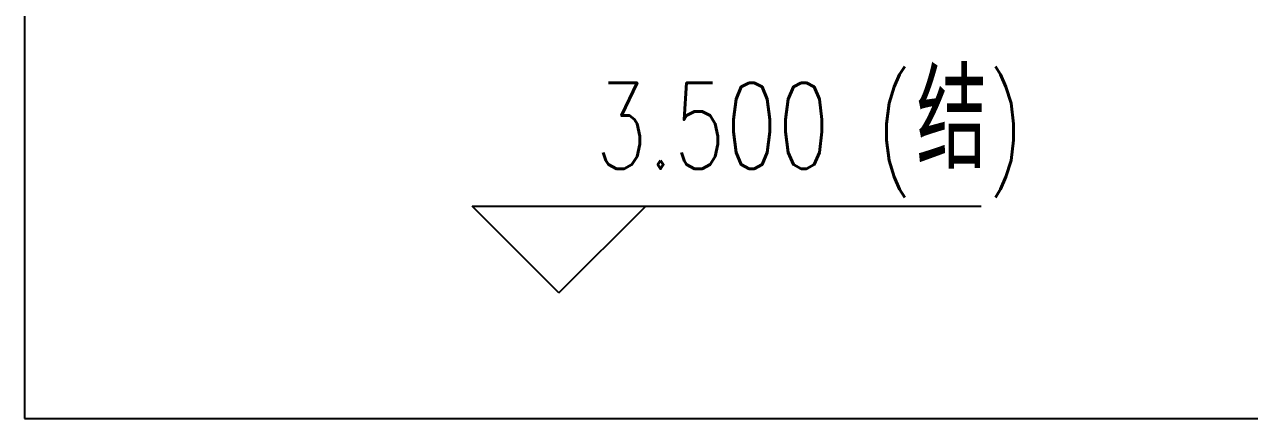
# Model space of a CAD drawing. Extents: x -474411 to 577939, y 0 to 1014176.
# Drawn here: x -145820 to -137349, y 561500 to 564230 of the extents above; entities that cross this region are included whole.
import ezdxf

# ---------------------------------------------------------------- set-up
doc = ezdxf.new("R2010")
doc.units = 0
doc.header["$LTSCALE"] = 1000
doc.header["$MEASUREMENT"] = 0
for name, color, linetype in [('A-SFCE', 30, 'Continuous'), ('PUB_TEXT', 7, 'Continuous'), ('建-标高', 3, 'Continuous')]:
    doc.layers.add(name, color=color, linetype=linetype)
doc.styles.add('A-STANDARD', font='SIMPLEX', dxfattribs={"bigfont": 'GBCBIG'})

msp = doc.modelspace()

# ---------------------------------------------------------------- linework, layer by layer
at = {"layer": 'A-SFCE', "color": 8}
msp.add_lwpolyline([(-145820, 561500.2), (-136320, 561500.2), (-136320, 564900.2), (-145820, 564900.2)], close=True, dxfattribs=at)
at = {"layer": '建-标高', "color": 8}
for p, q in [((-142124.1, 562370.5), (-142724.1, 562970.5)), ((-142724.1, 562970.5), (-139204.1, 562970.5)), ((-142124.1, 562370.5), (-141524.1, 562970.5))]:
    msp.add_line(p, q, dxfattribs=at)

# ---------------------------------------------------------------- texts
at = {"layer": 'PUB_TEXT', "color": 8, "style": 'A-STANDARD', "width": 0.705882}
for s, p in [('(', (-139931.4, 563230.5)), (')', (-139159.9, 563230.5)), ('3.500', (-141871.4, 563230.5))]:
    msp.add_text(s, height=595, dxfattribs=at).set_placement(p)
at = {"layer": 'PUB_TEXT', "color": 8, "style": 'A-STANDARD'}
msp.add_text('结', height=675.2, dxfattribs=at).set_placement((-139651.4, 563230.5))

doc.saveas('drawing.dxf')
